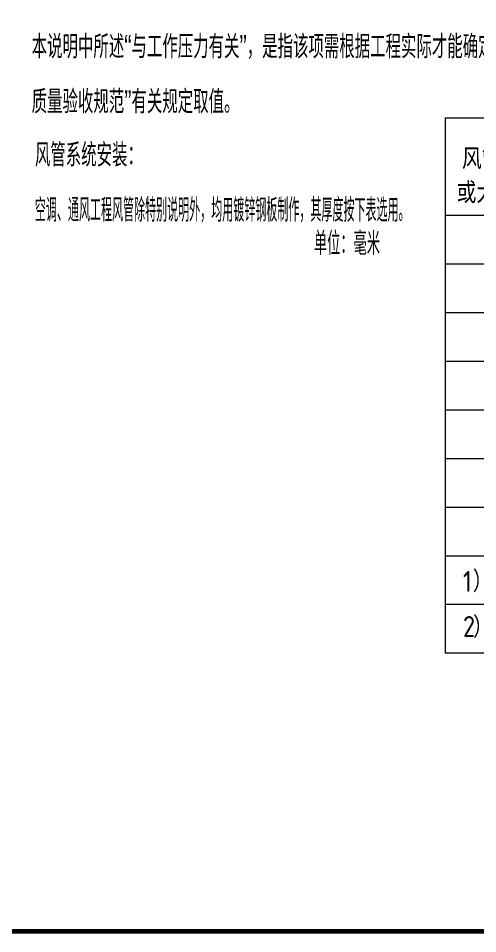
# Model space of a CAD drawing. Extents: x 5109802 to 7068445, y -422737 to 2032183.
# Drawn here: x 5139730 to 5149630, y -320327 to -300598 of the extents above; entities that cross this region are included whole.
import ezdxf

# ---------------------------------------------------------------- set-up
doc = ezdxf.new("R2010")
doc.units = 0
doc.header["$LTSCALE"] = 1000
doc.header["$MEASUREMENT"] = 0
doc.layers.add('PUB_TEXT', color=7, linetype='CONTINUOUS')
doc.layers.add('TH_TITLE', color=7, linetype='CONTINUOUS')
doc.styles.get("Standard").update_dxf_attribs({"font": 'SCEIE', "bigfont": 'SCEIC'})

msp = doc.modelspace()

# ---------------------------------------------------------------- linework, layer by layer
at = {"layer": 'PUB_TEXT', "lineweight": 0}
for p, q in [((5148929.4, -302740.8), (5168207.2, -302740.8)), ((5148929.4, -302740.8), (5148929.4, -314277.1)), ((5148929.4, -304838.3), (5168207.2, -304838.3)), ((5148929.4, -304838.3), (5168207.2, -304838.3)), ((5148929.4, -305887), (5168207.2, -305887)), ((5148929.4, -305887), (5168207.2, -305887)), ((5148929.4, -306935.8), (5168207.2, -306935.8)), ((5148929.4, -306935.8), (5168207.2, -306935.8)), ((5148929.4, -307984.6), (5168207.2, -307984.6)), ((5148929.4, -307984.6), (5168207.2, -307984.6)), ((5148929.4, -309033.3), (5168207.2, -309033.3)), ((5148929.4, -309033.3), (5168207.2, -309033.3)), ((5148929.4, -310082.1), (5168207.2, -310082.1)), ((5148929.4, -310082.1), (5168207.2, -310082.1)), ((5148929.4, -311130.8), (5168207.2, -311130.8)), ((5148929.4, -311130.8), (5168207.2, -311130.8)), ((5148929.4, -312179.6), (5168207.2, -312179.6)), ((5148929.4, -313228.3), (5168207.2, -313228.3)), ((5148929.4, -314277.1), (5168207.2, -314277.1)), ((5148929.4, -314277.1), (5168207.2, -314277.1))]:
    msp.add_line(p, q, dxfattribs=at)
at = {"layer": 'TH_TITLE', "const_width": 100}
msp.add_lwpolyline([(5112307.2, -320277.1), (5168207.2, -320277.1), (5168207.2, -280277.1), (5112307.2, -280277.1)], close=True, dxfattribs=at)

# ---------------------------------------------------------------- texts
at = {"layer": 'PUB_TEXT', "lineweight": 0}
for s, width, p in [('本说明中所述“与工作压力有关”，是指该项需根据工程实际才能确定的内容，施工单位可根据“通风与空调工', 0.7, (5140017.5, -301460.9)), ('质量验收规范”有关规定取值。', 0.7, (5140017.5, -302647.5)), ('风管系统安装：', 0.7, (5140087, -303795.6)), ('空调、通风工程风管除特别说明外，均用镀锌钢板制作，其厚度按下表选用。', 0.5, (5140087, -304982.2)), ('单位：毫米', 0.6, (5146099.4, -305702.2))]:
    msp.add_text(s, height=500, dxfattribs=dict(at, width=width)).set_placement(p)
for s, p in [('风管直径', (5149289.4, -303850.4)), ('或大边长尺寸', (5149174.4, -304580.7)), ('1', (5149311.4, -312958.3)), ('）低压系统：', (5149523.8, -312958.3)), ('2', (5149311.4, -313931)), ('）本表也适用一般钢板厚度。  3）排烟风管板材厚度按高压系统选用。', (5149529.2, -313945.4))]:
    msp.add_text(s, height=450, dxfattribs=at).set_placement(p)

doc.saveas('drawing.dxf')
